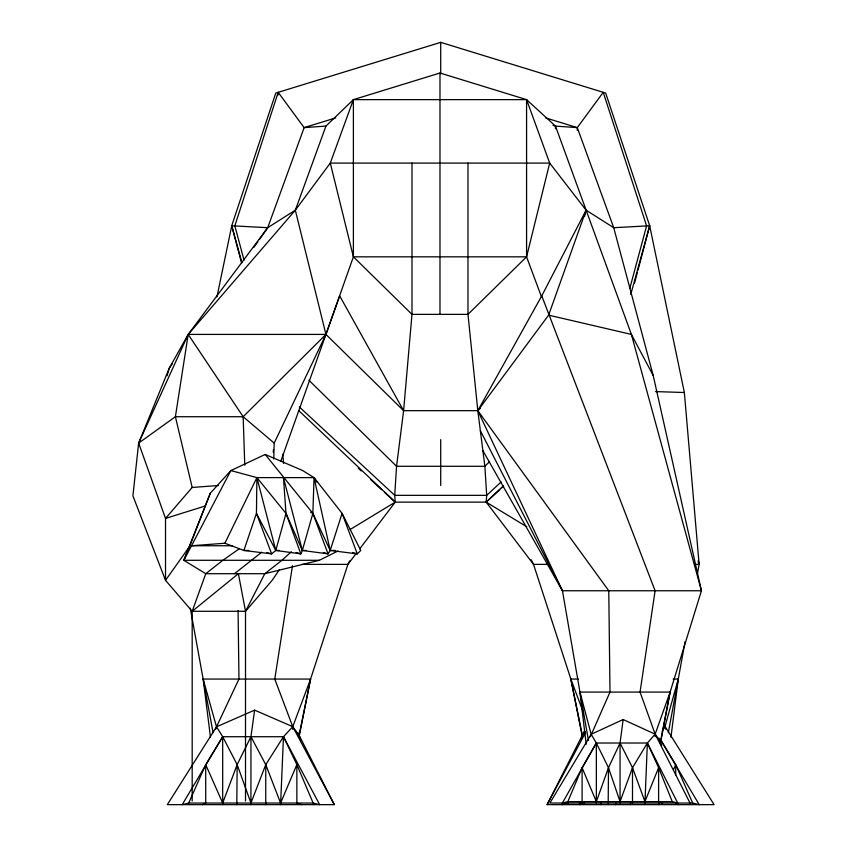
<?xml version="1.0" encoding="UTF-8"?>
<svg xmlns="http://www.w3.org/2000/svg" width="847" height="847" viewBox="0 0 847 847"><rect width="100%" height="100%" fill="white"/><g stroke="black" fill="none" stroke-linecap="round" stroke-linejoin="round"><path stroke-width="1.27" d="M238.081 610.518L238.96 679.061L216.504 726.821L167.335 804.65L334.321 804.65L299.076 735.238L292.755 726.684L254.629 710.135L250.934 736.721L237.149 764.64L236.811 804.65M661.708 745.476L660.469 741.718L655.154 734.158L623.159 719.537L620.057 743.02L608.485 767.7L608.199 803.041M273.761 458.958L274.195 443.097L325.936 334.417L353.39 256.832L353.39 99.639L439.985 73.011L526.58 99.639L555.484 126.087L631.396 334.417L701.432 590.761L670.115 692.084L655.154 734.158L655.154 736.763M359.731 548.824L395.242 502.133L394.723 495.336L396.555 466.284L403.606 410.679L411.991 314.364L411.991 163.09M335.751 117.902L304.137 127.622L267.705 227.705L188.193 334.417L169.252 368.201L138.643 443.097L132.915 495.844L165.525 580.333L192.184 611.29L192.184 800.997M273.21 452.097L273.496 449.524M670.951 737.25L678.278 679.061L685.075 641.698M697.483 573.398L699.124 564.377L684.355 392.521L649.681 225.757L613.726 227.705L586.103 210.183L549.682 163.09L526.58 99.639L353.39 99.639L330.288 163.09L295.328 210.183L188.193 334.417L175.393 416.724L192.184 487.459L165.525 518.417L165.525 580.333L189.664 546.304L210.289 493.24L230.85 470.572L265.196 454.458L302.485 470.445L314.036 477.613L342.093 513.377L360.78 550.465L357.286 553.874L330.203 550.465L312.871 513.377L265.196 454.458M292.49 565.68L274.767 679.061L292.755 726.684L334.321 804.65M668.325 732.687L678.278 679.061L673.164 679.061M660.416 743.391L670.115 692.084L579.951 692.084L562.45 590.761L477.814 410.679L467.978 314.364L467.978 163.09M670.115 692.084L660.469 741.718L658.977 738.086M299.256 735.958L310.574 679.061L347.895 564.377L349.695 560.894M300.801 740.193L299.076 735.238L310.574 679.061L203.153 679.061L190.257 608.188M216.959 296.863L231.739 225.757L275.751 93.075L440.715 42.35L605.679 93.075L649.681 225.757L637.929 270.309M541.72 297.466L526.58 256.832L549.682 163.09L330.288 163.09L353.39 256.832L411.991 314.364L467.978 314.364L526.58 256.832L526.58 99.639M584.525 216.588L586.103 210.183L541.762 295.868L477.814 410.679L484.865 466.284L486.697 495.336L486.178 502.133L533.536 564.377L570.846 679.061L583.191 712.031M634.562 283.046L637.251 272.861M629.872 288.16L646.6 225.842L603.233 92.323L577.283 127.622L577.283 130.258M232.459 545.754L191.538 545.754L230.85 470.572L256.906 477.613L256.44 513.377L275.794 550.465L300.854 553.874L302.337 550.465L283.449 477.613L285.979 513.377L275.794 550.465L271.633 553.874L243.883 550.465L224.889 543.234L191.538 545.754L183.799 560.291L205.768 573.694L264.815 573.694L319.404 560.291L337.995 550.984M630.75 294.481L649.681 225.757M662.174 731.215L664.916 726.821L678.278 679.061M167.092 375.782L169.252 368.201L172.28 363.882M353.39 99.639L325.936 126.087L304.137 127.622L278.187 92.323L234.831 225.842L244.042 260.177M590.338 736.752L609.999 692.084L608.771 590.761L477.814 410.679L403.606 410.679L325.936 334.417L295.328 210.183L325.936 126.087M581.053 738.955L583.89 731.649M215.667 729.225L216.504 726.821L203.153 679.061L210.48 737.25M280.844 461.075L339.668 295.868L403.606 410.679M480.588 407.958L477.814 410.679L548.623 315.137L586.103 210.183M586.198 744.312L579.951 692.084L591.164 734.275L596.341 743.02L608.485 767.7L596.341 801.622L582.101 767.7L596.341 743.02L647.373 743.02L655.154 734.158L640.057 692.084L655.102 590.761L541.762 295.868M279.404 569.703L272.173 580.333L245.514 611.29L192.184 611.29L205.768 573.694L222.877 560.291L239.415 548.665M596.341 803.041L596.341 743.02L562.376 803.041L567.85 801.622L672.264 801.622L677.738 803.041L647.373 743.02L632.497 767.7L620.057 801.622L608.485 767.7M292.755 729.331L292.755 726.684L310.574 679.061M254.629 710.135L216.504 726.821L222.687 736.721L237.149 764.64L222.687 803.041L205.705 764.64L222.687 736.721L283.48 736.721L292.755 726.684M222.687 804.65L222.687 736.721L182.211 804.65L188.733 803.041L313.136 803.041L319.658 804.65L283.48 736.721L265.757 764.64L250.934 803.041L237.149 764.64M319.404 560.291L183.799 560.291L210.289 493.24M183.799 560.291L189.177 547.469M567.85 801.622L582.101 767.7L582.101 801.622L579.359 803.041M188.733 803.041L205.705 764.64L205.705 803.041L202.444 804.65M673.598 769.447L675.715 764.64L660.776 740.066L699.209 804.65L692.687 803.041L549.894 803.041L591.164 734.275L623.159 719.537M205.503 505.913L165.525 518.417L138.643 443.097L188.193 334.417L325.936 334.417L324.729 336.704M224.889 543.234L256.906 477.613L314.036 477.613L316.746 482.059M663.794 724.429L714.085 804.65L547.109 804.65L582.344 735.238L585.15 731.437M245.514 800.997L245.514 611.29L264.815 573.694L281.924 560.291L291.357 551.736M562.937 802.458L561.773 804.65L568.295 803.041M547.109 804.65L585.573 732.507M254.068 247.155L257.859 241.755M259.373 239.595L267.705 227.705L295.328 210.183M355.782 554.002L347.895 564.377L301.892 564.377M138.643 443.097L175.393 416.724L243.163 416.724L325.936 334.417M489.545 461.7L484.865 466.284L396.555 466.284L308.848 380.165M503.351 485.85L486.178 502.133L395.242 502.133L350.171 529.491M501.149 481.954L486.697 495.336L394.723 495.336L299.372 406.983M499.783 489.651L486.178 502.133L526.749 526.76M501.72 487.872L503.669 486.093M192.184 611.29L238.388 573.694L245.514 611.29M261.723 552.212L234.492 573.694M579.856 804.65L584.568 803.041M192.184 487.459L218.346 485.511M353.39 256.832L526.58 256.832M248.796 550.465L243.883 550.465L256.44 513.377L271.633 553.874L266.911 552.509M279.404 550.465L275.794 550.465L256.906 477.613L285.979 513.377L302.337 550.465L328.064 553.874L330.203 550.465L342.093 513.377L357.286 553.874L352.564 552.509M305.989 550.465L302.337 550.465L312.871 513.377L314.036 477.613L330.203 550.465L335.296 550.465M547.988 564.377L533.536 564.377L531.122 559.729M695.186 564.377L699.124 564.377L698.214 560.534M482.885 450.668L562.45 590.761L701.432 590.761L653.206 375.539L613.726 227.705L577.283 127.622L545.669 117.902M582.418 737.25L570.846 679.061L578.522 679.061M241.48 262.676L231.739 225.757L267.705 227.705M655.536 391.589L684.355 392.521M552.964 125.314L555.484 126.087L577.283 127.622M548.623 315.137L631.396 334.417L653.206 375.539M323.342 552.509L328.064 553.874L312.871 513.377L310.584 512.234M296.143 552.509L300.854 553.874L285.979 513.377M301.564 804.65L296.863 803.041L296.863 764.64L283.48 736.721L280.579 804.65M662.555 803.041L658.606 801.622L658.606 767.7L647.373 743.02L644.938 803.041M675.715 803.041L678.976 804.65M188.193 334.417L243.163 416.724L274.195 443.097M358.323 468.264L361.245 470.943M370.954 479.857L381.648 489.651M384.559 492.329L395.242 502.133L298.906 410.742M313.136 803.041L296.863 764.64L280.579 803.041L265.757 764.64L250.934 736.721L250.934 804.65M480.355 430.678L562.45 590.761M655.154 734.158L690.04 803.041M672.264 801.622L658.606 767.7L644.938 801.622L632.497 767.7L620.057 743.02L620.057 803.041M692.687 803.041L675.715 764.64L675.715 774.878M298.049 732.846L299.076 735.238M698.235 561.91L699.124 564.377M664.916 726.821L665.753 729.225M231.739 225.757L241.903 262.665M570.846 679.061L582.344 735.238M203.153 679.061L213.095 732.687M579.951 692.084L588.474 740.447M282.76 454.204L283.586 463.383M243.163 416.724L244.772 465.194M658.744 803.041L658.744 804.65M644.62 803.041L644.62 804.65M632.497 767.7L632.497 803.041M630.486 803.041L630.486 804.65M615.663 803.041L615.663 804.65M600.841 803.041L600.841 804.65M555.484 126.087L555.484 128.712M440.715 42.35L440.715 73.827M440.715 439.604L440.715 485.522M439.985 73.011L439.985 314.576M278.187 92.323L278.187 94.97M265.757 764.64L265.757 804.65"/></g></svg>
